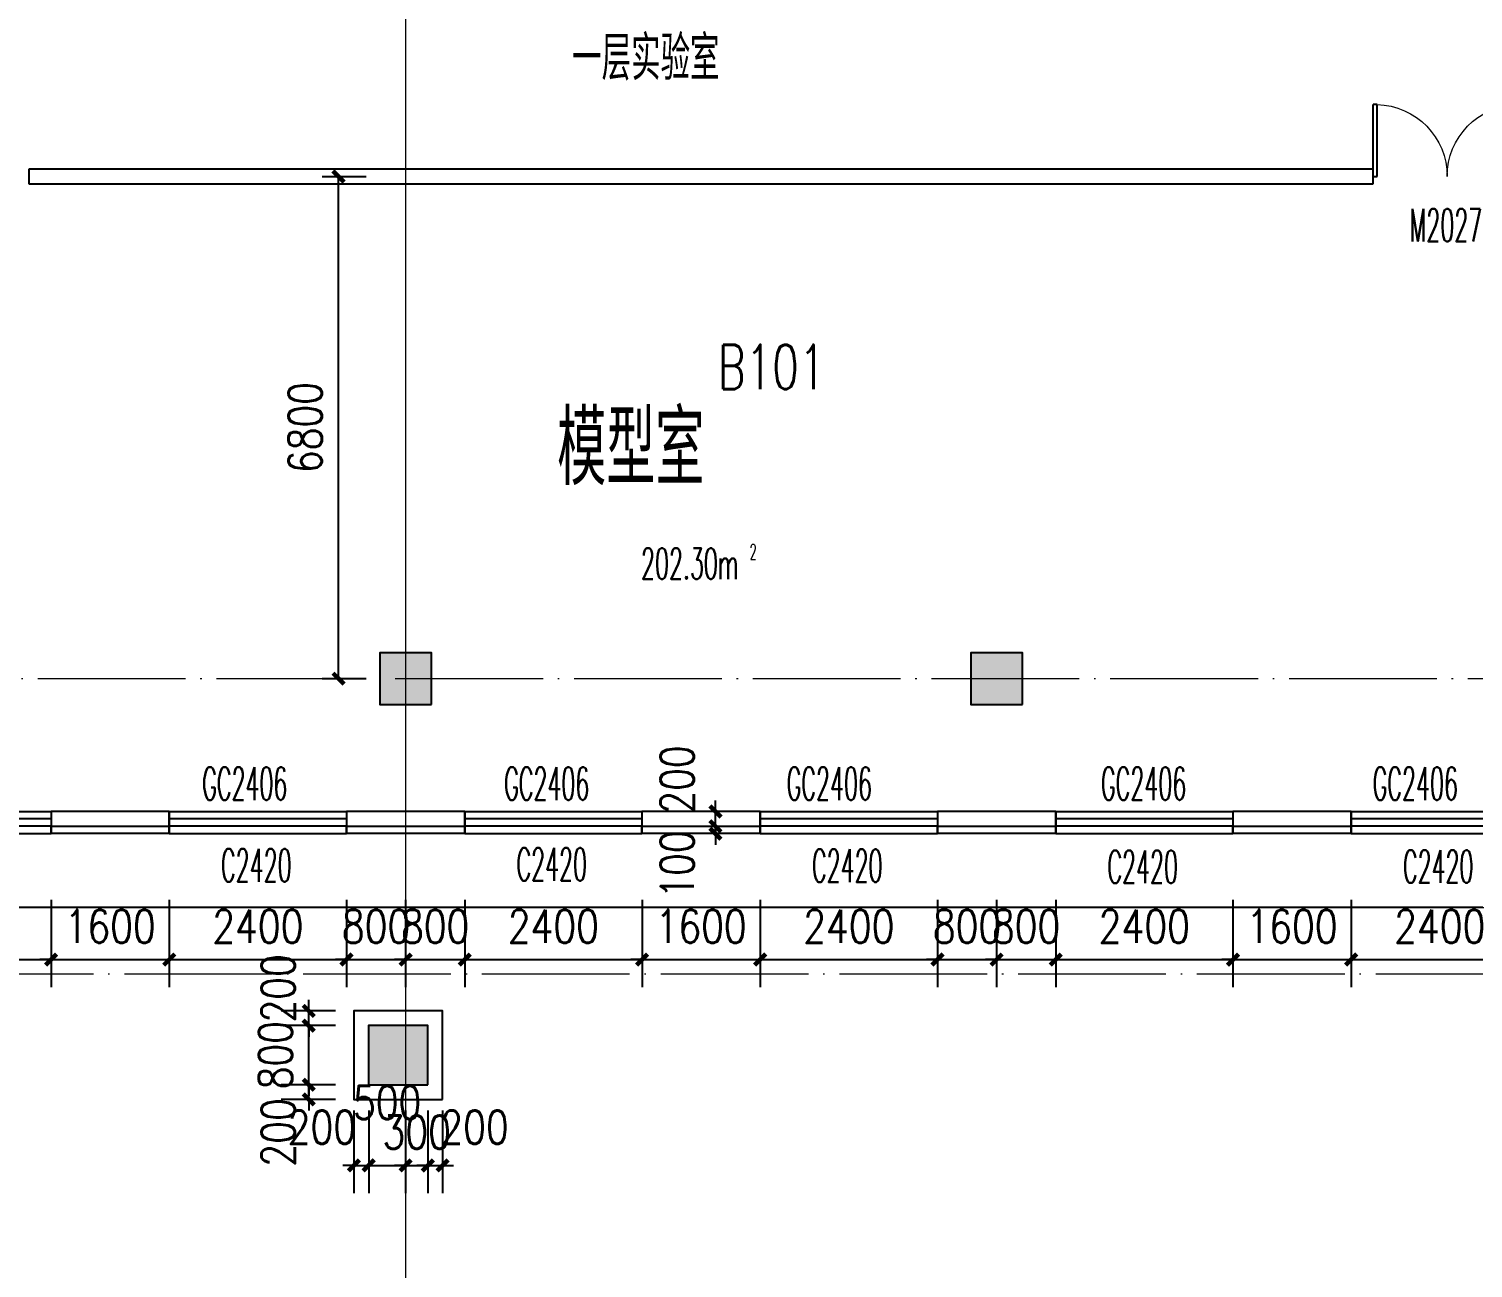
# Model space of a CAD drawing. Extents: x 1417642 to 3570900, y 124798 to 1191112.
# Drawn here: x 1527979 to 1547530, y 683549 to 700333 of the extents above; entities that cross this region are included whole.
import ezdxf

# ---------------------------------------------------------------- set-up
doc = ezdxf.new("R2010")
doc.units = 0
doc.header["$LTSCALE"] = 1000
doc.header["$MEASUREMENT"] = 0
doc.linetypes.add('DOTE', pattern=[2.42, 2, -0.2, 0.02, -0.2])
doc.layers.get('0').update_dxf_attribs({"linetype": 'CONTINUOUS'})
doc.layers.get('Defpoints').update_dxf_attribs({"linetype": 'CONTINUOUS'})
for name, color, linetype in [('colu', 2, 'CONTINUOUS'), ('DOTE', 1, 'DOTE'), ('PUB_DIM', 3, 'CONTINUOUS'), ('PUB_TEXT', 40, 'CONTINUOUS'), ('SPACE', 7, 'CONTINUOUS'), ('SURFACE', 6, 'CONTINUOUS'), ('tiaozheng', 20, 'CONTINUOUS'), ('WALL', 4, 'CONTINUOUS'), ('WINDOW', 2, 'CONTINUOUS'), ('WINDOW_TEXT', 7, 'CONTINUOUS'), ('填充', 252, 'CONTINUOUS'), ('屋面轮廓', 101, 'CONTINUOUS'), ('柱填充', 8, 'CONTINUOUS'), ('立面造型', 40, 'CONTINUOUS')]:
    doc.layers.add(name, color=color, linetype=linetype)
doc.styles.add('_TCH_SPACE', font='ROMANS', dxfattribs={"width": 0.7, "height": 5, "bigfont": 'Z'})
doc.styles.add('_TCH_WINDOW', font='ROMANS.shx', dxfattribs={"width": 0.7, "height": 400, "bigfont": 'Z.shx'})
doc.styles.add('DIM_FONT', font='SIMPLEX.shx', dxfattribs={"width": 0.8})
doc.styles.add('Z', font='ROMANS', dxfattribs={"width": 0.7, "bigfont": 'Z'})
doc.dimstyles.new('DIMN150', dxfattribs={"dimscale": 1.5, "dimtxt": 300, "dimasz": 100, "dimexe": 250, "dimexo": 300, "dimgap": 150, "dimtad": 1, "dimdec": 0, "dimzin": 0, "dimdsep": 46, "dimtxsty": 'DIM_FONT', "dimblk": 'ARCHTICK', "dimcen": 0.09, "dimdle": 1.5, "dimclrt": 7, "dimazin": 2, "dimtfac": 1, "dimtdec": 0, "dimtix": 1, "dimtmove": 2, "dimatfit": 3, "dimldrblk": 'ARCHTICK', "dimfxl": 1, "dimtolj": 1, "dimtzin": 0, "dimarcsym": 0})

# ---------------------------------------------------------------- blocks, each defined once
blk = doc.blocks.new('678')
at = {"layer": '柱填充'}
h = blk.add_hatch(color=256, dxfattribs=at)
h.paths.add_polyline_path([(1591630, 863580), (1591630, 864280), (1590930, 864280), (1590930, 863580)])
h.paths.add_polyline_path([(1591630, 871580), (1591630, 872280), (1590930, 872280), (1590930, 871580)])
h.paths.add_polyline_path([(1635280, 879530), (1635280, 880230), (1634580, 880230), (1634580, 879530)])
h.paths.add_polyline_path([(1658830, 893230), (1658830, 893830), (1658230, 893830), (1658230, 893230)])
h.paths.add_polyline_path([(1658880, 883230), (1658880, 883930), (1658180, 883930), (1658180, 883230)])
h.paths.add_polyline_path([(1658830, 879630), (1658830, 880230), (1658230, 880230), (1658230, 879630)])
h.paths.add_polyline_path([(1658880, 872230), (1658180, 872230), (1658180, 871630), (1658880, 871630)])
h.paths.add_polyline_path([(1658830, 863630), (1658830, 864230), (1658230, 864230), (1658230, 863630)])
h.paths.add_polyline_path([(1658830, 853630), (1658830, 854230), (1658230, 854230), (1658230, 853630)])
h.paths.add_polyline_path([(1658830, 845630), (1658830, 846230), (1658230, 846230), (1658230, 845630)])
h.paths.add_polyline_path([(1658830, 835630), (1658830, 836230), (1658230, 836230), (1658230, 835630)])
h.paths.add_polyline_path([(1648830, 893230), (1648830, 893830), (1648230, 893830), (1648230, 893230)])
h.paths.add_polyline_path([(1648830, 883230), (1648830, 883830), (1648230, 883830), (1648230, 883230)])
h.paths.add_polyline_path([(1648830, 879630), (1648830, 880230), (1648230, 880230), (1648230, 879630)])
h.paths.add_polyline_path([(1648830, 871630), (1648830, 872230), (1648230, 872230), (1648230, 871630)])
h.paths.add_polyline_path([(1648930, 863580), (1648930, 864280), (1648230, 864280), (1648230, 863580)])
h.paths.add_polyline_path([(1648930, 853580), (1648930, 854280), (1648230, 854280), (1648230, 853580)])
h.paths.add_polyline_path([(1648930, 845630), (1648930, 846330), (1648230, 846330), (1648230, 845630)])
h.paths.add_polyline_path([(1648930, 835630), (1648930, 836330), (1648230, 836330), (1648230, 835630)])
h.paths.add_polyline_path([(1645230, 891430), (1645230, 892030), (1644630, 892030), (1644630, 891430)])
h.paths.add_polyline_path([(1645280, 883230), (1645280, 883930), (1644580, 883930), (1644580, 883230)])
h.paths.add_polyline_path([(1645230, 879630), (1645230, 880230), (1644630, 880230), (1644630, 879630)])
h.paths.add_polyline_path([(1645230, 871630), (1645230, 872230), (1644630, 872230), (1644630, 871630)])
h.paths.add_polyline_path([(1645230, 863630), (1645230, 864230), (1644630, 864230), (1644630, 863630)])
h.paths.add_polyline_path([(1645230, 853630), (1645230, 854230), (1644630, 854230), (1644630, 853630)])
h.paths.add_polyline_path([(1645280, 845630), (1645280, 846330), (1644580, 846330), (1644580, 845630)])
h.paths.add_polyline_path([(1645230, 835630), (1645230, 836230), (1644630, 836230), (1644630, 835630)])
h.paths.add_polyline_path([(1635230, 893230), (1635230, 893830), (1634630, 893830), (1634630, 893230)])
h.paths.add_polyline_path([(1635230, 891430), (1635230, 892030), (1634630, 892030), (1634630, 891430)])
h.paths.add_polyline_path([(1635280, 883230), (1635280, 883930), (1634580, 883930), (1634580, 883230)])
h.paths.add_polyline_path([(1635230, 871630), (1635230, 872430), (1634630, 872430), (1634630, 871630)])
h.paths.add_polyline_path([(1635230, 853430), (1635230, 854230), (1634630, 854230), (1634630, 853430)])
h.paths.add_polyline_path([(1635330, 845630), (1635330, 846430), (1634530, 846430), (1634530, 845630)])
h.paths.add_polyline_path([(1635230, 835630), (1635230, 836230), (1634630, 836230), (1634630, 835630)])
h.paths.add_polyline_path([(1627230, 893230), (1627230, 893830), (1626630, 893830), (1626630, 893230)])
h.paths.add_polyline_path([(1627280, 883230), (1627280, 883930), (1626580, 883930), (1626580, 883230)])
h.paths.add_polyline_path([(1627230, 879630), (1627230, 880230), (1626630, 880230), (1626630, 879630)])
h.paths.add_polyline_path([(1627230, 871630), (1627230, 872430), (1626630, 872430), (1626630, 871630)])
h.paths.add_polyline_path([(1627230, 853430), (1627230, 854230), (1626630, 854230), (1626630, 853430)])
h.paths.add_polyline_path([(1627330, 845630), (1627330, 846430), (1626530, 846430), (1626530, 845630)])
h.paths.add_polyline_path([(1627230, 835630), (1627230, 836230), (1626630, 836230), (1626630, 835630)])
h.paths.add_polyline_path([(1619230, 893230), (1619230, 893830), (1618630, 893830), (1618630, 893230)])
h.paths.add_polyline_path([(1619280, 883230), (1619280, 883930), (1618580, 883930), (1618580, 883230)])
h.paths.add_polyline_path([(1619230, 879630), (1619230, 880230), (1618630, 880230), (1618630, 879630)])
h.paths.add_polyline_path([(1619230, 871630), (1619230, 872430), (1618630, 872430), (1618630, 871630)])
h.paths.add_polyline_path([(1619230, 853430), (1619230, 854230), (1618630, 854230), (1618630, 853430)])
h.paths.add_polyline_path([(1619330, 845630), (1619330, 846430), (1618530, 846430), (1618530, 845630)])
h.paths.add_polyline_path([(1619280, 835580), (1619280, 836280), (1618580, 836280), (1618580, 835580)])
h.paths.add_polyline_path([(1611230, 893230), (1611230, 893830), (1610630, 893830), (1610630, 893230)])
h.paths.add_polyline_path([(1611280, 883230), (1611280, 883930), (1610580, 883930), (1610580, 883230)])
h.paths.add_polyline_path([(1611230, 879630), (1611230, 880230), (1610630, 880230), (1610630, 879630)])
h.paths.add_polyline_path([(1611230, 871630), (1611230, 872430), (1610630, 872430), (1610630, 871630)])
h.paths.add_polyline_path([(1611230, 853430), (1611230, 854230), (1610630, 854230), (1610630, 853430)])
h.paths.add_polyline_path([(1611330, 845630), (1611330, 846430), (1610530, 846430), (1610530, 845630)])
h.paths.add_polyline_path([(1611280, 835580), (1611280, 836280), (1610580, 836280), (1610580, 835580)])
h.paths.add_polyline_path([(1603230, 893230), (1603230, 893830), (1602630, 893830), (1602630, 893230)])
h.paths.add_polyline_path([(1603280, 883230), (1603280, 883930), (1602580, 883930), (1602580, 883230)])
h.paths.add_polyline_path([(1603230, 879630), (1603230, 880230), (1602630, 880230), (1602630, 879630)])
h.paths.add_polyline_path([(1603230, 871630), (1603230, 872430), (1602630, 872430), (1602630, 871630)])
h.paths.add_polyline_path([(1603230, 853430), (1603230, 854230), (1602630, 854230), (1602630, 853430)])
h.paths.add_polyline_path([(1603330, 845630), (1603330, 846430), (1602530, 846430), (1602530, 845630)])
h.paths.add_polyline_path([(1603280, 835580), (1603280, 836280), (1602580, 836280), (1602580, 835580)])
h.paths.add_polyline_path([(1603230, 814930), (1603230, 815530), (1602630, 815530), (1602630, 814930)])
h.paths.add_polyline_path([(1595230, 893230), (1595230, 893830), (1594630, 893830), (1594630, 893230)])
h.paths.add_polyline_path([(1595230, 883230), (1595230, 883830), (1594630, 883830), (1594630, 883230)])
h.paths.add_polyline_path([(1595230, 879630), (1595230, 880230), (1594630, 880230), (1594630, 879630)])
h.paths.add_polyline_path([(1595230, 871630), (1595230, 872230), (1594630, 872230), (1594630, 871630)])
h.paths.add_polyline_path([(1595230, 863630), (1595230, 864230), (1594630, 864230), (1594630, 863630)])
h.paths.add_polyline_path([(1595230, 853630), (1595230, 854230), (1594630, 854230), (1594630, 853630)])
h.paths.add_polyline_path([(1595330, 845630), (1595330, 846330), (1594630, 846330), (1594630, 845630)])
h.paths.add_polyline_path([(1595330, 835580), (1595330, 836280), (1594630, 836280), (1594630, 835580)])
h.paths.add_polyline_path([(1591630, 893230), (1591630, 893830), (1591030, 893830), (1591030, 893230)])
h.paths.add_polyline_path([(1591680, 883230), (1591680, 883930), (1590980, 883930), (1590980, 883230)])
h.paths.add_polyline_path([(1591630, 879630), (1591630, 880230), (1591030, 880230), (1591030, 879630)])
h.paths.add_polyline_path([(1591630, 853580), (1591630, 854280), (1590930, 854280), (1590930, 853580)])
h.paths.add_polyline_path([(1591630, 845580), (1591630, 846280), (1590930, 846280), (1590930, 845580)])
h.paths.add_polyline_path([(1591630, 835630), (1591630, 836330), (1590930, 836330), (1590930, 835630)])
h.paths.add_polyline_path([(1591630, 814930), (1591630, 815530), (1591030, 815530), (1591030, 814930)])
h.paths.add_polyline_path([(1581630, 893230), (1581630, 893830), (1581030, 893830), (1581030, 893230)])
h.paths.add_polyline_path([(1581730, 883230), (1581730, 883930), (1581030, 883930), (1581030, 883230)])
h.paths.add_polyline_path([(1581630, 879630), (1581630, 880230), (1581030, 880230), (1581030, 879630)])
h.paths.add_polyline_path([(1581630, 871630), (1581630, 872230), (1581030, 872230), (1581030, 871630)])
h.paths.add_polyline_path([(1581630, 863630), (1581630, 864230), (1581030, 864230), (1581030, 863630)])
h.paths.add_polyline_path([(1581630, 853630), (1581630, 854230), (1581030, 854230), (1581030, 853630)])
h.paths.add_polyline_path([(1581630, 845630), (1581630, 846230), (1581030, 846230), (1581030, 845630)])
h.paths.add_polyline_path([(1581630, 835630), (1581630, 836230), (1581030, 836230), (1581030, 835630)])
h.paths.add_polyline_path([(1581630, 814930), (1581630, 815530), (1581030, 815530), (1581030, 814930)])
h.paths.add_polyline_path([(1603230, 830430), (1603230, 831230), (1602530, 831230), (1602530, 830430)])
h.paths.add_polyline_path([(1603230, 818530), (1603230, 819330), (1602530, 819330), (1602530, 818530)])
h.paths.add_polyline_path([(1581030, 831230), (1581030, 830430), (1581730, 830430), (1581730, 831230)])
h.paths.add_polyline_path([(1581030, 819330), (1581030, 818530), (1581730, 818530), (1581730, 819330)])
h.paths.add_polyline_path([(1591630, 830430), (1591630, 831230), (1590930, 831230), (1590930, 830430)])
h.paths.add_polyline_path([(1591630, 818530), (1591630, 819330), (1590930, 819330), (1590930, 818530)])
blk.add_hatch(color=256, dxfattribs=at).paths.add_polyline_path([(1602430, 831230), (1602530, 831230), (1602530, 830430), (1602430, 830430)])
at = {"layer": 'colu'}
for points in [[(1603280, 835580), (1603280, 836280), (1602580, 836280), (1602580, 835580)], [(1611280, 835580), (1611280, 836280), (1610580, 836280), (1610580, 835580)], [(1603230, 830430), (1603230, 831230), (1602430, 831230), (1602430, 830430)]]:
    blk.add_lwpolyline(points, close=True, dxfattribs=at)
blk = doc.blocks.new('_ArchTick')
at = {"color": 0, "linetype": 'ByBlock', "const_width": 0.4}
blk.add_lwpolyline([(-0.5, -0.5), (0.5, 0.5)], dxfattribs=at)
blk = doc.blocks.new('*D3249')
at = {"layer": 'Defpoints', "color": 0}
for p in [(1537273, 689733), (1537351, 689733), (1537351, 689533)]:
    blk.add_point(p, dxfattribs=at)
at = {"layer": 'PUB_DIM', "color": 0, "lineweight": -2}
for p, q in [((1537273, 689733), (1537273, 689883)), ((1536901, 689733), (1536898, 689733)), ((1537273, 689533), (1537273, 689733)), ((1536901, 689533), (1536898, 689533)), ((1537273, 689533), (1537273, 689383))]:
    blk.add_line(p, q, dxfattribs=at)
at = {"layer": 'PUB_DIM', "color": 0, "lineweight": -2, "xscale": 150, "yscale": 150, "zscale": 150}
for p, rotation in [((1537273, 689733), 270), ((1537273, 689533), 90)]:
    blk.add_blockref('_ArchTick', p, dxfattribs=dict(at, rotation=rotation))
at = {"layer": 'PUB_DIM', "color": 7, "insert": (1536756, 690167), "char_height": 450, "attachment_point": 5, "rotation": 90, "style": 'DIM_FONT'}
blk.add_mtext('\\A1;200', dxfattribs=at)
blk = doc.blocks.new('*D3250')
at = {"layer": 'Defpoints', "color": 0}
for p in [(1537273, 689533), (1537351, 689533), (1537351, 689433)]:
    blk.add_point(p, dxfattribs=at)
at = {"layer": 'PUB_DIM', "color": 0, "lineweight": -2}
for p, q in [((1537273, 689533), (1537273, 689683)), ((1536901, 689533), (1536898, 689533)), ((1536901, 689433), (1536898, 689433)), ((1537273, 689433), (1537273, 689533)), ((1537273, 689433), (1537273, 689283))]:
    blk.add_line(p, q, dxfattribs=at)
at = {"layer": 'PUB_DIM', "color": 0, "lineweight": -2, "xscale": 150, "yscale": 150, "zscale": 150}
for p, rotation in [((1537273, 689533), 270), ((1537273, 689433), 90)]:
    blk.add_blockref('_ArchTick', p, dxfattribs=dict(at, rotation=rotation))
at = {"layer": 'PUB_DIM', "color": 7, "insert": (1536756, 689015), "char_height": 450, "attachment_point": 5, "rotation": 90, "style": 'DIM_FONT'}
blk.add_mtext('\\A1;100', dxfattribs=at)
blk = doc.blocks.new('*D3365')
at = {"layer": 'Defpoints', "color": 0}
for p in [(1531767, 687033), (1532579, 687033), (1532579, 686833)]:
    blk.add_point(p, dxfattribs=at)
at = {"layer": 'PUB_DIM', "color": 0, "lineweight": -2}
for p, q in [((1532129, 687033), (1531392, 687033)), ((1531767, 687033), (1531767, 687183)), ((1531767, 686833), (1531767, 687033)), ((1532129, 686833), (1531392, 686833)), ((1531767, 686833), (1531767, 686683))]:
    blk.add_line(p, q, dxfattribs=at)
at = {"layer": 'PUB_DIM', "color": 0, "lineweight": -2, "xscale": 150, "yscale": 150, "zscale": 150}
for p, rotation in [((1531767, 687033), 270), ((1531767, 686833), 90)]:
    blk.add_blockref('_ArchTick', p, dxfattribs=dict(at, rotation=rotation))
at = {"layer": 'PUB_DIM', "color": 7, "insert": (1531355, 687338), "char_height": 450, "attachment_point": 5, "rotation": 90, "style": 'DIM_FONT'}
blk.add_mtext('\\A1;200', dxfattribs=at)
blk = doc.blocks.new('*D3366')
at = {"layer": 'Defpoints', "color": 0}
for p in [(1531767, 686833), (1532579, 686833), (1532579, 686033)]:
    blk.add_point(p, dxfattribs=at)
at = {"layer": 'PUB_DIM', "color": 0, "lineweight": -2}
for p, q in [((1532129, 686833), (1531392, 686833)), ((1531767, 686833), (1531767, 686983)), ((1531767, 686033), (1531767, 686833)), ((1532129, 686033), (1531392, 686033)), ((1531767, 686033), (1531767, 685883))]:
    blk.add_line(p, q, dxfattribs=at)
at = {"layer": 'PUB_DIM', "color": 0, "lineweight": -2, "xscale": 150, "yscale": 150, "zscale": 150}
for p, rotation in [((1531767, 686833), 270), ((1531767, 686033), 90)]:
    blk.add_blockref('_ArchTick', p, dxfattribs=dict(at, rotation=rotation))
at = {"layer": 'PUB_DIM', "color": 7, "insert": (1531317, 686433), "char_height": 450, "attachment_point": 5, "rotation": 90, "style": 'DIM_FONT'}
blk.add_mtext('\\A1;800', dxfattribs=at)
blk = doc.blocks.new('*D3367')
at = {"layer": 'Defpoints', "color": 0}
for p in [(1531767, 686033), (1532579, 686033), (1532579, 685833)]:
    blk.add_point(p, dxfattribs=at)
at = {"layer": 'PUB_DIM', "color": 0, "lineweight": -2}
for p, q in [((1531767, 686033), (1531767, 686183)), ((1532129, 686033), (1531392, 686033)), ((1531767, 685833), (1531767, 686033)), ((1532129, 685833), (1531392, 685833)), ((1531767, 685833), (1531767, 685683))]:
    blk.add_line(p, q, dxfattribs=at)
at = {"layer": 'PUB_DIM', "color": 0, "lineweight": -2, "xscale": 150, "yscale": 150, "zscale": 150}
for p, rotation in [((1531767, 686033), 270), ((1531767, 685833), 90)]:
    blk.add_blockref('_ArchTick', p, dxfattribs=dict(at, rotation=rotation))
at = {"layer": 'PUB_DIM', "color": 7, "insert": (1531355, 685387), "char_height": 450, "attachment_point": 5, "rotation": 90, "style": 'DIM_FONT'}
blk.add_mtext('\\A1;200', dxfattribs=at)
blk = doc.blocks.new('*D3433')
at = {"layer": 'Defpoints', "color": 0}
for p in [(1533379, 686133), (1533579, 686133), (1533579, 684940)]:
    blk.add_point(p, dxfattribs=at)
at = {"layer": 'PUB_DIM', "color": 0, "lineweight": -2}
for p, q in [((1533379, 685683), (1533379, 684565)), ((1533579, 685683), (1533579, 684565)), ((1533379, 684940), (1533229, 684940)), ((1533379, 684940), (1533579, 684940)), ((1533579, 684940), (1533729, 684940))]:
    blk.add_line(p, q, dxfattribs=at)
at = {"layer": 'PUB_DIM', "color": 0, "lineweight": -2, "xscale": 150, "yscale": 150, "zscale": 150}
blk.add_blockref('_ArchTick', (1533379, 684940), dxfattribs=at)
at = {"layer": 'PUB_DIM', "color": 0, "lineweight": -2, "xscale": 150, "yscale": 150, "zscale": 150, "rotation": 180}
blk.add_blockref('_ArchTick', (1533579, 684940), dxfattribs=at)
at = {"layer": 'PUB_DIM', "color": 7, "insert": (1534012, 685457), "char_height": 450, "attachment_point": 5, "style": 'DIM_FONT'}
blk.add_mtext('\\A1;200', dxfattribs=at)
blk = doc.blocks.new('*D3434')
at = {"layer": 'Defpoints', "color": 0}
for p in [(1533079, 686133), (1533379, 686133), (1533379, 684940)]:
    blk.add_point(p, dxfattribs=at)
at = {"layer": 'PUB_DIM', "color": 0, "lineweight": -2}
for p, q in [((1533079, 685683), (1533079, 684565)), ((1533379, 685683), (1533379, 684565)), ((1533079, 684940), (1532929, 684940)), ((1533079, 684940), (1533379, 684940)), ((1533379, 684940), (1533529, 684940))]:
    blk.add_line(p, q, dxfattribs=at)
at = {"layer": 'PUB_DIM', "color": 0, "lineweight": -2, "xscale": 150, "yscale": 150, "zscale": 150}
blk.add_blockref('_ArchTick', (1533079, 684940), dxfattribs=at)
at = {"layer": 'PUB_DIM', "color": 0, "lineweight": -2, "xscale": 150, "yscale": 150, "zscale": 150, "rotation": 180}
blk.add_blockref('_ArchTick', (1533379, 684940), dxfattribs=at)
at = {"layer": 'PUB_DIM', "color": 7, "insert": (1533229, 685390), "char_height": 450, "attachment_point": 5, "style": 'DIM_FONT'}
blk.add_mtext('\\A1;300', dxfattribs=at)
blk = doc.blocks.new('*D3435')
at = {"layer": 'Defpoints', "color": 0}
for p in [(1532579, 686133), (1533079, 686133), (1533079, 684940)]:
    blk.add_point(p, dxfattribs=at)
at = {"layer": 'PUB_DIM', "color": 0, "lineweight": -2}
for p, q in [((1532579, 685683), (1532579, 684565)), ((1533079, 685683), (1533079, 684565)), ((1532577, 684940), (1533081, 684940))]:
    blk.add_line(p, q, dxfattribs=at)
at = {"layer": 'PUB_DIM', "color": 0, "lineweight": -2, "xscale": 150, "yscale": 150, "zscale": 150, "rotation": 180}
blk.add_blockref('_ArchTick', (1532579, 684940), dxfattribs=at)
at = {"layer": 'PUB_DIM', "color": 0, "lineweight": -2, "xscale": 150, "yscale": 150, "zscale": 150}
blk.add_blockref('_ArchTick', (1533079, 684940), dxfattribs=at)
at = {"layer": 'PUB_DIM', "color": 7, "insert": (1532829, 685791), "char_height": 450, "attachment_point": 5, "style": 'DIM_FONT'}
blk.add_mtext('\\A1;500', dxfattribs=at)
blk = doc.blocks.new('*D3436')
at = {"layer": 'Defpoints', "color": 0}
for p in [(1532379, 686133), (1532579, 686133), (1532579, 684940)]:
    blk.add_point(p, dxfattribs=at)
at = {"layer": 'PUB_DIM', "color": 0, "lineweight": -2}
for p, q in [((1532379, 685683), (1532379, 684565)), ((1532579, 685683), (1532579, 684565)), ((1532379, 684940), (1532229, 684940)), ((1532379, 684940), (1532579, 684940)), ((1532579, 684940), (1532729, 684940))]:
    blk.add_line(p, q, dxfattribs=at)
at = {"layer": 'PUB_DIM', "color": 0, "lineweight": -2, "xscale": 150, "yscale": 150, "zscale": 150}
blk.add_blockref('_ArchTick', (1532379, 684940), dxfattribs=at)
at = {"layer": 'PUB_DIM', "color": 0, "lineweight": -2, "xscale": 150, "yscale": 150, "zscale": 150, "rotation": 180}
blk.add_blockref('_ArchTick', (1532579, 684940), dxfattribs=at)
at = {"layer": 'PUB_DIM', "color": 7, "insert": (1531945, 685457), "char_height": 450, "attachment_point": 5, "style": 'DIM_FONT'}
blk.add_mtext('\\A1;200', dxfattribs=at)
blk = doc.blocks.new('*D3506')
at = {"layer": 'Defpoints', "color": 0}
for p in [(1531500, 698333), (1532170, 698333), (1531500, 691533)]:
    blk.add_point(p, dxfattribs=at)
at = {"layer": 'PUB_DIM', "color": 0, "lineweight": -2}
for p, q in [((1531950, 698333), (1532545, 698333)), ((1532170, 691531), (1532170, 698335)), ((1531950, 691533), (1532545, 691533))]:
    blk.add_line(p, q, dxfattribs=at)
at = {"layer": 'PUB_DIM', "color": 0, "lineweight": -2, "xscale": 150, "yscale": 150, "zscale": 150}
for p, rotation in [((1532170, 698333), 90), ((1532170, 691533), 270)]:
    blk.add_blockref('_ArchTick', p, dxfattribs=dict(at, rotation=rotation))
at = {"layer": 'PUB_DIM', "color": 7, "insert": (1531720, 694933), "char_height": 450, "attachment_point": 5, "rotation": 90, "style": 'DIM_FONT'}
blk.add_mtext('\\A1;6800', dxfattribs=at)
blk = doc.blocks.new('*D3923')
at = {"layer": 'Defpoints', "color": 0}
for p in [(1525879, 688988), (1528279, 688988), (1528279, 687728)]:
    blk.add_point(p, dxfattribs=at)
at = {"layer": 'PUB_DIM', "color": 0, "lineweight": -2}
for p, q in [((1525879, 688538), (1525879, 687353)), ((1528279, 688538), (1528279, 687353)), ((1525877, 687728), (1528281, 687728))]:
    blk.add_line(p, q, dxfattribs=at)
at = {"layer": 'PUB_DIM', "color": 0, "lineweight": -2, "xscale": 150, "yscale": 150, "zscale": 150, "rotation": 180}
blk.add_blockref('_ArchTick', (1525879, 687728), dxfattribs=at)
at = {"layer": 'PUB_DIM', "color": 0, "lineweight": -2, "xscale": 150, "yscale": 150, "zscale": 150}
blk.add_blockref('_ArchTick', (1528279, 687728), dxfattribs=at)
at = {"layer": 'PUB_DIM', "color": 7, "insert": (1527079, 688178), "char_height": 450, "attachment_point": 5, "style": 'DIM_FONT'}
blk.add_mtext('\\A1;2400', dxfattribs=at)
blk = doc.blocks.new('*D3924')
at = {"layer": 'Defpoints', "color": 0}
for p in [(1528279, 688988), (1529879, 688988), (1529879, 687728)]:
    blk.add_point(p, dxfattribs=at)
at = {"layer": 'PUB_DIM', "color": 0, "lineweight": -2}
for p, q in [((1528279, 688538), (1528279, 687353)), ((1529879, 688538), (1529879, 687353)), ((1528279, 687728), (1528129, 687728)), ((1528279, 687728), (1529879, 687728)), ((1529879, 687728), (1530029, 687728))]:
    blk.add_line(p, q, dxfattribs=at)
at = {"layer": 'PUB_DIM', "color": 0, "lineweight": -2, "xscale": 150, "yscale": 150, "zscale": 150}
blk.add_blockref('_ArchTick', (1528279, 687728), dxfattribs=at)
at = {"layer": 'PUB_DIM', "color": 0, "lineweight": -2, "xscale": 150, "yscale": 150, "zscale": 150, "rotation": 180}
blk.add_blockref('_ArchTick', (1529879, 687728), dxfattribs=at)
at = {"layer": 'PUB_DIM', "color": 7, "insert": (1529079, 688178), "char_height": 450, "attachment_point": 5, "style": 'DIM_FONT'}
blk.add_mtext('\\A1;1600', dxfattribs=at)
blk = doc.blocks.new('*D3925')
at = {"layer": 'Defpoints', "color": 0}
for p in [(1529879, 688988), (1532279, 688988), (1532279, 687728)]:
    blk.add_point(p, dxfattribs=at)
at = {"layer": 'PUB_DIM', "color": 0, "lineweight": -2}
for p, q in [((1529879, 688538), (1529879, 687353)), ((1532279, 688538), (1532279, 687353)), ((1529877, 687728), (1532281, 687728))]:
    blk.add_line(p, q, dxfattribs=at)
at = {"layer": 'PUB_DIM', "color": 0, "lineweight": -2, "xscale": 150, "yscale": 150, "zscale": 150, "rotation": 180}
blk.add_blockref('_ArchTick', (1529879, 687728), dxfattribs=at)
at = {"layer": 'PUB_DIM', "color": 0, "lineweight": -2, "xscale": 150, "yscale": 150, "zscale": 150}
blk.add_blockref('_ArchTick', (1532279, 687728), dxfattribs=at)
at = {"layer": 'PUB_DIM', "color": 7, "insert": (1531079, 688178), "char_height": 450, "attachment_point": 5, "style": 'DIM_FONT'}
blk.add_mtext('\\A1;2400', dxfattribs=at)
blk = doc.blocks.new('*D3926')
at = {"layer": 'Defpoints', "color": 0}
for p in [(1532279, 688988), (1533079, 688988), (1533079, 687728)]:
    blk.add_point(p, dxfattribs=at)
at = {"layer": 'PUB_DIM', "color": 0, "lineweight": -2}
for p, q in [((1532279, 688538), (1532279, 687353)), ((1533079, 688538), (1533079, 687353)), ((1532279, 687728), (1532129, 687728)), ((1532279, 687728), (1533079, 687728)), ((1533079, 687728), (1533229, 687728))]:
    blk.add_line(p, q, dxfattribs=at)
at = {"layer": 'PUB_DIM', "color": 0, "lineweight": -2, "xscale": 150, "yscale": 150, "zscale": 150}
blk.add_blockref('_ArchTick', (1532279, 687728), dxfattribs=at)
at = {"layer": 'PUB_DIM', "color": 0, "lineweight": -2, "xscale": 150, "yscale": 150, "zscale": 150, "rotation": 180}
blk.add_blockref('_ArchTick', (1533079, 687728), dxfattribs=at)
at = {"layer": 'PUB_DIM', "color": 7, "insert": (1532679, 688178), "char_height": 450, "attachment_point": 5, "style": 'DIM_FONT'}
blk.add_mtext('\\A1;800', dxfattribs=at)
blk = doc.blocks.new('*D3927')
at = {"layer": 'Defpoints', "color": 0}
for p in [(1533079, 688988), (1533879, 688988), (1533879, 687728)]:
    blk.add_point(p, dxfattribs=at)
at = {"layer": 'PUB_DIM', "color": 0, "lineweight": -2}
for p, q in [((1533079, 688538), (1533079, 687353)), ((1533879, 688538), (1533879, 687353)), ((1533079, 687728), (1532929, 687728)), ((1533079, 687728), (1533879, 687728)), ((1533879, 687728), (1534029, 687728))]:
    blk.add_line(p, q, dxfattribs=at)
at = {"layer": 'PUB_DIM', "color": 0, "lineweight": -2, "xscale": 150, "yscale": 150, "zscale": 150}
blk.add_blockref('_ArchTick', (1533079, 687728), dxfattribs=at)
at = {"layer": 'PUB_DIM', "color": 0, "lineweight": -2, "xscale": 150, "yscale": 150, "zscale": 150, "rotation": 180}
blk.add_blockref('_ArchTick', (1533879, 687728), dxfattribs=at)
at = {"layer": 'PUB_DIM', "color": 7, "insert": (1533479, 688178), "char_height": 450, "attachment_point": 5, "style": 'DIM_FONT'}
blk.add_mtext('\\A1;800', dxfattribs=at)
blk = doc.blocks.new('*D3928')
at = {"layer": 'Defpoints', "color": 0}
for p in [(1533879, 688988), (1536279, 688988), (1536279, 687728)]:
    blk.add_point(p, dxfattribs=at)
at = {"layer": 'PUB_DIM', "color": 0, "lineweight": -2}
for p, q in [((1533879, 688538), (1533879, 687353)), ((1536279, 688538), (1536279, 687353)), ((1533877, 687728), (1536281, 687728))]:
    blk.add_line(p, q, dxfattribs=at)
at = {"layer": 'PUB_DIM', "color": 0, "lineweight": -2, "xscale": 150, "yscale": 150, "zscale": 150, "rotation": 180}
blk.add_blockref('_ArchTick', (1533879, 687728), dxfattribs=at)
at = {"layer": 'PUB_DIM', "color": 0, "lineweight": -2, "xscale": 150, "yscale": 150, "zscale": 150}
blk.add_blockref('_ArchTick', (1536279, 687728), dxfattribs=at)
at = {"layer": 'PUB_DIM', "color": 7, "insert": (1535079, 688178), "char_height": 450, "attachment_point": 5, "style": 'DIM_FONT'}
blk.add_mtext('\\A1;2400', dxfattribs=at)
blk = doc.blocks.new('*D3929')
at = {"layer": 'Defpoints', "color": 0}
for p in [(1536279, 688988), (1537879, 688988), (1537879, 687728)]:
    blk.add_point(p, dxfattribs=at)
at = {"layer": 'PUB_DIM', "color": 0, "lineweight": -2}
for p, q in [((1536279, 688538), (1536279, 687353)), ((1537879, 688538), (1537879, 687353)), ((1536279, 687728), (1536129, 687728)), ((1536279, 687728), (1537879, 687728)), ((1537879, 687728), (1538029, 687728))]:
    blk.add_line(p, q, dxfattribs=at)
at = {"layer": 'PUB_DIM', "color": 0, "lineweight": -2, "xscale": 150, "yscale": 150, "zscale": 150}
blk.add_blockref('_ArchTick', (1536279, 687728), dxfattribs=at)
at = {"layer": 'PUB_DIM', "color": 0, "lineweight": -2, "xscale": 150, "yscale": 150, "zscale": 150, "rotation": 180}
blk.add_blockref('_ArchTick', (1537879, 687728), dxfattribs=at)
at = {"layer": 'PUB_DIM', "color": 7, "insert": (1537079, 688178), "char_height": 450, "attachment_point": 5, "style": 'DIM_FONT'}
blk.add_mtext('\\A1;1600', dxfattribs=at)
blk = doc.blocks.new('*D3930')
at = {"layer": 'Defpoints', "color": 0}
for p in [(1537879, 688988), (1540279, 688988), (1540279, 687728)]:
    blk.add_point(p, dxfattribs=at)
at = {"layer": 'PUB_DIM', "color": 0, "lineweight": -2}
for p, q in [((1537879, 688538), (1537879, 687353)), ((1540279, 688538), (1540279, 687353)), ((1537877, 687728), (1540281, 687728))]:
    blk.add_line(p, q, dxfattribs=at)
at = {"layer": 'PUB_DIM', "color": 0, "lineweight": -2, "xscale": 150, "yscale": 150, "zscale": 150, "rotation": 180}
blk.add_blockref('_ArchTick', (1537879, 687728), dxfattribs=at)
at = {"layer": 'PUB_DIM', "color": 0, "lineweight": -2, "xscale": 150, "yscale": 150, "zscale": 150}
blk.add_blockref('_ArchTick', (1540279, 687728), dxfattribs=at)
at = {"layer": 'PUB_DIM', "color": 7, "insert": (1539079, 688178), "char_height": 450, "attachment_point": 5, "style": 'DIM_FONT'}
blk.add_mtext('\\A1;2400', dxfattribs=at)
blk = doc.blocks.new('*D3931')
at = {"layer": 'Defpoints', "color": 0}
for p in [(1540279, 688988), (1541079, 688988), (1541079, 687728)]:
    blk.add_point(p, dxfattribs=at)
at = {"layer": 'PUB_DIM', "color": 0, "lineweight": -2}
for p, q in [((1540279, 688538), (1540279, 687353)), ((1541079, 688538), (1541079, 687353)), ((1540279, 687728), (1540129, 687728)), ((1540279, 687728), (1541079, 687728)), ((1541079, 687728), (1541229, 687728))]:
    blk.add_line(p, q, dxfattribs=at)
at = {"layer": 'PUB_DIM', "color": 0, "lineweight": -2, "xscale": 150, "yscale": 150, "zscale": 150}
blk.add_blockref('_ArchTick', (1540279, 687728), dxfattribs=at)
at = {"layer": 'PUB_DIM', "color": 0, "lineweight": -2, "xscale": 150, "yscale": 150, "zscale": 150, "rotation": 180}
blk.add_blockref('_ArchTick', (1541079, 687728), dxfattribs=at)
at = {"layer": 'PUB_DIM', "color": 7, "insert": (1540679, 688178), "char_height": 450, "attachment_point": 5, "style": 'DIM_FONT'}
blk.add_mtext('\\A1;800', dxfattribs=at)
blk = doc.blocks.new('*D3932')
at = {"layer": 'Defpoints', "color": 0}
for p in [(1541079, 688988), (1541879, 688988), (1541879, 687728)]:
    blk.add_point(p, dxfattribs=at)
at = {"layer": 'PUB_DIM', "color": 0, "lineweight": -2}
for p, q in [((1541079, 688538), (1541079, 687353)), ((1541879, 688538), (1541879, 687353)), ((1541079, 687728), (1540929, 687728)), ((1541079, 687728), (1541879, 687728)), ((1541879, 687728), (1542029, 687728))]:
    blk.add_line(p, q, dxfattribs=at)
at = {"layer": 'PUB_DIM', "color": 0, "lineweight": -2, "xscale": 150, "yscale": 150, "zscale": 150}
blk.add_blockref('_ArchTick', (1541079, 687728), dxfattribs=at)
at = {"layer": 'PUB_DIM', "color": 0, "lineweight": -2, "xscale": 150, "yscale": 150, "zscale": 150, "rotation": 180}
blk.add_blockref('_ArchTick', (1541879, 687728), dxfattribs=at)
at = {"layer": 'PUB_DIM', "color": 7, "insert": (1541479, 688178), "char_height": 450, "attachment_point": 5, "style": 'DIM_FONT'}
blk.add_mtext('\\A1;800', dxfattribs=at)
blk = doc.blocks.new('*D3933')
at = {"layer": 'Defpoints', "color": 0}
for p in [(1541879, 688988), (1544279, 688988), (1544279, 687728)]:
    blk.add_point(p, dxfattribs=at)
at = {"layer": 'PUB_DIM', "color": 0, "lineweight": -2}
for p, q in [((1541879, 688538), (1541879, 687353)), ((1544279, 688538), (1544279, 687353)), ((1541877, 687728), (1544281, 687728))]:
    blk.add_line(p, q, dxfattribs=at)
at = {"layer": 'PUB_DIM', "color": 0, "lineweight": -2, "xscale": 150, "yscale": 150, "zscale": 150, "rotation": 180}
blk.add_blockref('_ArchTick', (1541879, 687728), dxfattribs=at)
at = {"layer": 'PUB_DIM', "color": 0, "lineweight": -2, "xscale": 150, "yscale": 150, "zscale": 150}
blk.add_blockref('_ArchTick', (1544279, 687728), dxfattribs=at)
at = {"layer": 'PUB_DIM', "color": 7, "insert": (1543079, 688178), "char_height": 450, "attachment_point": 5, "style": 'DIM_FONT'}
blk.add_mtext('\\A1;2400', dxfattribs=at)
blk = doc.blocks.new('*D3934')
at = {"layer": 'Defpoints', "color": 0}
for p in [(1544279, 688988), (1545879, 688988), (1545879, 687728)]:
    blk.add_point(p, dxfattribs=at)
at = {"layer": 'PUB_DIM', "color": 0, "lineweight": -2}
for p, q in [((1544279, 688538), (1544279, 687353)), ((1545879, 688538), (1545879, 687353)), ((1544279, 687728), (1544129, 687728)), ((1544279, 687728), (1545879, 687728)), ((1545879, 687728), (1546029, 687728))]:
    blk.add_line(p, q, dxfattribs=at)
at = {"layer": 'PUB_DIM', "color": 0, "lineweight": -2, "xscale": 150, "yscale": 150, "zscale": 150}
blk.add_blockref('_ArchTick', (1544279, 687728), dxfattribs=at)
at = {"layer": 'PUB_DIM', "color": 0, "lineweight": -2, "xscale": 150, "yscale": 150, "zscale": 150, "rotation": 180}
blk.add_blockref('_ArchTick', (1545879, 687728), dxfattribs=at)
at = {"layer": 'PUB_DIM', "color": 7, "insert": (1545079, 688178), "char_height": 450, "attachment_point": 5, "style": 'DIM_FONT'}
blk.add_mtext('\\A1;1600', dxfattribs=at)
blk = doc.blocks.new('*D3935')
at = {"layer": 'Defpoints', "color": 0}
for p in [(1545879, 688988), (1548279, 688988), (1548279, 687728)]:
    blk.add_point(p, dxfattribs=at)
at = {"layer": 'PUB_DIM', "color": 0, "lineweight": -2}
for p, q in [((1545879, 688538), (1545879, 687353)), ((1548279, 688538), (1548279, 687353)), ((1545877, 687728), (1548281, 687728))]:
    blk.add_line(p, q, dxfattribs=at)
at = {"layer": 'PUB_DIM', "color": 0, "lineweight": -2, "xscale": 150, "yscale": 150, "zscale": 150, "rotation": 180}
blk.add_blockref('_ArchTick', (1545879, 687728), dxfattribs=at)
at = {"layer": 'PUB_DIM', "color": 0, "lineweight": -2, "xscale": 150, "yscale": 150, "zscale": 150}
blk.add_blockref('_ArchTick', (1548279, 687728), dxfattribs=at)
at = {"layer": 'PUB_DIM', "color": 7, "insert": (1547079, 688178), "char_height": 450, "attachment_point": 5, "style": 'DIM_FONT'}
blk.add_mtext('\\A1;2400', dxfattribs=at)
blk = doc.blocks.new('$TCHSYS$WIN2D')
for p, q in [((-0.5, 0.5), (0.5, 0.5)), ((-0.5, 0.5), (-0.5, -0.5)), ((0.5, 0.5), (0.5, -0.5)), ((0.5, 0.1667), (-0.5, 0.1667)), ((0.5, -0.1667), (-0.5, -0.1667)), ((-0.5, -0.5), (0.5, -0.5))]:
    blk.add_line(p, q)
blk = doc.blocks.new('$DorLib2D$00000002')
for p, q in [((-0.5, 0), (-0.5, 0.4875)), ((-0.475, 0.4875), (-0.5, 0.4875)), ((-0.475, 0), (-0.475, 0.4875)), ((0.475, 0), (0.475, 0.4875)), ((0.475, 0.4875), (0.5, 0.4875)), ((0.5, 0), (0.5, 0.4875)), ((-0.5, 0), (-0.475, 0)), ((0.5, 0), (0.475, 0))]:
    blk.add_line(p, q)
at = {"lineweight": 13}
for centre, start, end in [((-0.4875, 0), 0, 88.53072), ((0.4875, 0), 91.46928, 180)]:
    blk.add_arc(centre, 0.4875, start, end, dxfattribs=at)

msp = doc.modelspace()

# ---------------------------------------------------------------- linework, layer by layer
at = {"layer": 'DOTE', "lineweight": 0}
msp.add_line((1463931.6, 687533.2, 0), (1590677.4, 687533.2, 0), dxfattribs=at)
at = {"layer": 'DOTE', "lineweight": 0, "elevation": 0}
for points in [[(1533078.8, 709533.2), (1533078.8, 643548.7)], [(1533078.8, 701533.2), (1533078.8, 643548.7)], [(1501478.8, 691533.2), (1597499.2, 691533.2)]]:
    msp.add_lwpolyline(points, dxfattribs=at)
at = {"layer": 'SURFACE'}
for p, q in [((1528278.8, 689433.2), (1528278.8, 689533.2)), ((1529878.8, 689433.2), (1528278.8, 689433.2)), ((1529878.8, 689433.2), (1529878.8, 689533.2)), ((1532278.8, 689433.2), (1532278.8, 689533.2)), ((1533878.8, 689433.2), (1532278.8, 689433.2)), ((1533878.8, 689433.2), (1533878.8, 689533.2)), ((1536278.8, 689433.2), (1536278.8, 689533.2)), ((1537878.8, 689433.2), (1536278.8, 689433.2)), ((1537878.8, 689433.2), (1537878.8, 689533.2)), ((1540278.8, 689433.2), (1540278.8, 689533.2)), ((1541878.8, 689433.2), (1540278.8, 689433.2)), ((1541878.8, 689433.2), (1541878.8, 689533.2)), ((1544278.8, 689433.2), (1544278.8, 689533.2)), ((1545878.8, 689433.2), (1544278.8, 689433.2)), ((1545878.8, 689433.2), (1545878.8, 689533.2))]:
    msp.add_line(p, q, dxfattribs=at)
at = {"layer": 'WALL'}
for p, q in [((1546178.8, 698433.2), (1527978.8, 698433.2)), ((1527978.8, 698433.2), (1527978.8, 698233.2)), ((1546178.8, 698233.2), (1546178.8, 698433.2)), ((1527978.8, 698233.2), (1546178.8, 698233.2)), ((1529878.8, 689733.2), (1528278.8, 689733.2)), ((1528278.8, 689733.2), (1528278.8, 689533.2)), ((1529878.8, 689533.2), (1529878.8, 689733.2)), ((1533878.8, 689733.2), (1532278.8, 689733.2)), ((1532278.8, 689733.2), (1532278.8, 689533.2)), ((1533878.8, 689533.2), (1533878.8, 689733.2)), ((1537878.8, 689733.2), (1536278.8, 689733.2)), ((1536278.8, 689733.2), (1536278.8, 689533.2)), ((1537878.8, 689533.2), (1537878.8, 689733.2)), ((1541878.8, 689733.2), (1540278.8, 689733.2)), ((1540278.8, 689733.2), (1540278.8, 689533.2)), ((1541878.8, 689533.2), (1541878.8, 689733.2)), ((1545878.8, 689733.2), (1544278.8, 689733.2)), ((1544278.8, 689733.2), (1544278.8, 689533.2)), ((1545878.8, 689533.2), (1545878.8, 689733.2)), ((1528278.8, 689533.2), (1529878.8, 689533.2)), ((1532278.8, 689533.2), (1533878.8, 689533.2)), ((1536278.8, 689533.2), (1537878.8, 689533.2)), ((1540278.8, 689533.2), (1541878.8, 689533.2)), ((1544278.8, 689533.2), (1545878.8, 689533.2))]:
    msp.add_line(p, q, dxfattribs=at)
at = {"layer": '屋面轮廓', "elevation": 0}
msp.add_lwpolyline([(1549478.8, 688433.2), (1525375.4, 688433.2)], dxfattribs=at)
at = {"layer": '立面造型', "elevation": 0}
msp.add_lwpolyline([(1533578.9, 685833.3), (1533578.9, 687033.3), (1532378.8, 687033.3), (1532378.8, 685833.3)], close=True, dxfattribs=at)

# ---------------------------------------------------------------- block references
at = {"layer": 'tiaozheng', "color": 2}
msp.add_blockref('678', (-69851.5, -144396.9, 0), dxfattribs=at)
at = {"layer": 'WINDOW', "lineweight": 0}
ref = msp.add_blockref('$DorLib2D$00000002', (1547178.8, 698333.2), dxfattribs=dict(at, xscale=2000, yscale=-2000, zscale=2000, rotation=180))
ref.add_attrib('A', 'M2027', (1546669.6, 697451.3), dxfattribs={"layer": 'WINDOW_TEXT', "lineweight": 0, "height": 446.25, "style": '_TCH_WINDOW', "width": 0.494118})
at = {"layer": 'WINDOW', "color": 2}
ref = msp.add_blockref('$TCHSYS$WIN2D', (1527078.8, 689583.2), dxfattribs=dict(at, xscale=-2400, yscale=-300, zscale=-2400, rotation=179.9999999999408))
ref.add_attrib('A', 'C2420', (1526580.1, 688796.4), dxfattribs={"layer": 'WINDOW_TEXT', "color": 2, "height": 446.25, "rotation": 360, "style": '_TCH_WINDOW', "width": 0.494118})
ref = msp.add_blockref('$TCHSYS$WIN2D', (1531078.8, 689583.2), dxfattribs=dict(at, xscale=-2400, yscale=-300, zscale=-2400, rotation=179.9999999999408))
ref.add_attrib('A', 'C2420', (1530580.1, 688782.3), dxfattribs={"layer": 'WINDOW_TEXT', "color": 2, "height": 446.25, "rotation": 360, "style": '_TCH_WINDOW', "width": 0.494118})
ref = msp.add_blockref('$TCHSYS$WIN2D', (1535078.8, 689583.2), dxfattribs=dict(at, xscale=-2400, yscale=-300, zscale=-2400, rotation=179.9999999999408))
ref.add_attrib('A', 'C2420', (1534580.1, 688794.7), dxfattribs={"layer": 'WINDOW_TEXT', "color": 2, "height": 446.25, "rotation": 360, "style": '_TCH_WINDOW', "width": 0.494118})
ref = msp.add_blockref('$TCHSYS$WIN2D', (1539078.8, 689583.2), dxfattribs=dict(at, xscale=-2400, yscale=-300, zscale=-2400, rotation=179.9999999999408))
ref.add_attrib('A', 'C2420', (1538580.1, 688775.6), dxfattribs={"layer": 'WINDOW_TEXT', "color": 2, "height": 446.25, "rotation": 360, "style": '_TCH_WINDOW', "width": 0.494118})
ref = msp.add_blockref('$TCHSYS$WIN2D', (1543078.8, 689583.2), dxfattribs=dict(at, xscale=-2400, yscale=-300, zscale=-2400, rotation=179.9999999999408))
ref.add_attrib('A', 'C2420', (1542580.1, 688760.5), dxfattribs={"layer": 'WINDOW_TEXT', "color": 2, "height": 446.25, "rotation": 360, "style": '_TCH_WINDOW', "width": 0.494118})
ref = msp.add_blockref('$TCHSYS$WIN2D', (1547078.8, 689583.2), dxfattribs=dict(at, xscale=-2400, yscale=-300, zscale=-2400, rotation=179.9999999999408))
ref.add_attrib('A', 'C2420', (1546580.1, 688765.2), dxfattribs={"layer": 'WINDOW_TEXT', "color": 2, "height": 446.25, "rotation": 360, "style": '_TCH_WINDOW', "width": 0.494118})

# ---------------------------------------------------------------- texts
at = {"layer": 'PUB_TEXT', "style": 'Z', "width": 0.7}
msp.add_text('一层实验室', height=600, dxfattribs=at).set_placement((1535333.4, 699637.5, 0))
at = {"layer": 'PUB_TEXT', "color": 1, "lineweight": 60, "style": 'Z', "width": 0.7}
msp.add_text('B101', height=600, dxfattribs=at).set_placement((1537303.5, 695453.9))
at = {"layer": 'SPACE', "style": '_TCH_SPACE', "width": 0.525}
for s, height, p in [('202.30m', 420, (1536265.9, 692881.5, 0)), ('2', 210, (1537735.9, 693144, 0))]:
    msp.add_text(s, height=height, dxfattribs=at).set_placement(p)
at = {"layer": 'WINDOW_TEXT', "color": 2, "style": '_TCH_WINDOW', "width": 0.494118}
for p in [(1530325.5, 689888.9), (1534413.4, 689888.9), (1538238.4, 689888.9), (1542493.5, 689888.9), (1546170.7, 689888.9)]:
    msp.add_text('GC2406', height=446.25, dxfattribs=at).set_placement(p)
at = {"layer": '填充', "insert": (1535129.7, 695153.4), "char_height": 1000, "width": 4373.967, "attachment_point": 1, "style": '_TCH_WINDOW'}
msp.add_mtext('{\\C2;模型室}', dxfattribs=at)

# ---------------------------------------------------------------- dimensions: what is measured, and where the dimension line sits
at = {"layer": 'PUB_DIM'}
for p1, p2, distance, picture, middle in [((1531500.4, 691533.2), (1531500.4, 698333.2), -669.9, '*D3506', (1531720.3, 694933.2)), ((1525878.8, 688987.9), (1528278.8, 688987.9), -1260, '*D3923', (1527078.8, 688177.9)), ((1528278.8, 688987.9), (1529878.8, 688987.9), -1260, '*D3924', (1529078.8, 688177.9)), ((1529878.8, 688987.9), (1532278.8, 688987.9), -1260, '*D3925', (1531078.8, 688177.9)), ((1532278.8, 688987.9), (1533078.8, 688987.9), -1260, '*D3926', (1532678.8, 688177.9)), ((1533078.8, 688987.9), (1533878.8, 688987.9), -1260, '*D3927', (1533478.8, 688177.9)), ((1533878.8, 688987.9), (1536278.8, 688987.9), -1260, '*D3928', (1535078.8, 688177.9)), ((1536278.8, 688987.9), (1537878.8, 688987.9), -1260, '*D3929', (1537078.8, 688177.9)), ((1537878.8, 688987.9), (1540278.8, 688987.9), -1260, '*D3930', (1539078.8, 688177.9)), ((1540278.8, 688987.9), (1541078.8, 688987.9), -1260, '*D3931', (1540678.8, 688177.9)), ((1541078.8, 688987.9), (1541878.8, 688987.9), -1260, '*D3932', (1541478.8, 688177.9)), ((1541878.8, 688987.9), (1544278.8, 688987.9), -1260, '*D3933', (1543078.8, 688177.9)), ((1544278.8, 688987.9), (1545878.8, 688987.9), -1260, '*D3934', (1545078.8, 688177.9)), ((1545878.8, 688987.9), (1548278.8, 688987.9), -1260, '*D3935', (1547078.8, 688177.9)), ((1532578.8, 686033.2), (1532578.8, 686833.2), 811.8, '*D3366', (1531317, 686433.2)), ((1533078.8, 686133.2), (1533378.8, 686133.2), -1193.3, '*D3434', (1533228.8, 685389.9))]:
    dim = msp.add_aligned_dim(p1=p1, p2=p2, distance=distance, dimstyle='DIMN150', dxfattribs=at)
    dim.commit()
    dim.dimension.update_dxf_attribs({"geometry": picture, "text_midpoint": middle})
for base, p1, p2, angle, picture, middle in [((1537273.5, 689733.2), (1537351.2, 689533.2), (1537351.2, 689733.2), 90, '*D3249', (1536756, 690166.7)), ((1537273.5, 689533.2), (1537351.2, 689433.2), (1537351.2, 689533.2), 90, '*D3250', (1536756, 689015.5)), ((1531767, 687033.3), (1532578.8, 686833.2), (1532578.8, 687033.3), 90, '*D3365', (1531354.5, 687338)), ((1531767, 686033.2), (1532578.8, 685833.3), (1532578.8, 686033.2), 90, '*D3367', (1531354.5, 685386.8)), ((1532578.8, 684939.9), (1532378.8, 686133.2), (1532578.8, 686133.2), 0, '*D3436', (1531945.3, 685457.4)), ((1533078.8, 684939.9), (1532578.8, 686133.2), (1533078.8, 686133.2), 0, '*D3435', (1532828.8, 685791.2)), ((1533578.9, 684939.9), (1533378.8, 686133.2), (1533578.9, 686133.2), 0, '*D3433', (1534012.4, 685457.4))]:
    dim = msp.add_linear_dim(base=base, p1=p1, p2=p2, angle=angle, dimstyle='DIMN150', dxfattribs=at)
    dim.commit()
    dim.dimension.update_dxf_attribs({"geometry": picture, "text_midpoint": middle, "dimtype": 129})

doc.saveas('drawing.dxf')
